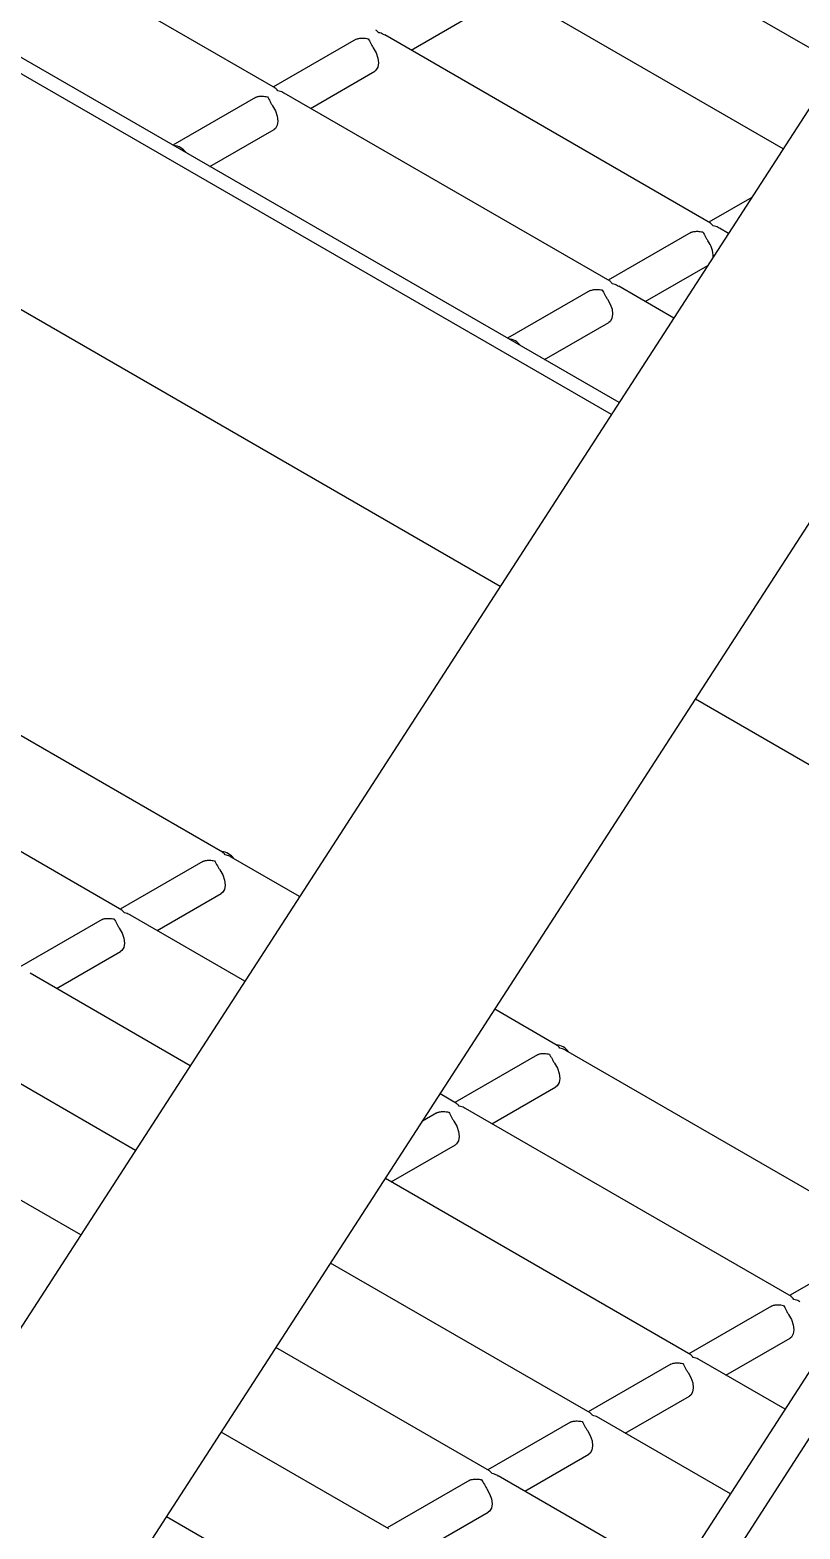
# Model space of a CAD drawing. Header units: millimetres. Extents: x 1293 to 41893, y 1011 to 26911.
# Drawn here: x 5663 to 5773.2, y 19194.6 to 19409.1 of the extents above; entities that cross this region are included whole.
import ezdxf

# ---------------------------------------------------------------- set-up
doc = ezdxf.new("R2010")
doc.units = ezdxf.units.MM
doc.header["$LTSCALE"] = 50

msp = doc.modelspace()

# ---------------------------------------------------------------- linework, layer by layer
at = {"color": 7, "linetype": 'Continuous', "lineweight": 25}
for p, q in [((5973.0051832, 19704.7192473), (5465.037236, 18919.2743192)), ((5466.1902125, 18861.7443073), (5989.9049207, 19671.5376487)), ((5465.037236, 18738.4556), (5974.1581598, 19525.6833169)), ((5465.037236, 18728.9206483), (5967.9846678, 19506.6026094)), ((5747.3070038, 19355.7336641), (5617.9926011, 19430.3852797)), ((5746.2055366, 19354.0305215), (5616.8911339, 19428.6821371)), ((5698.1243079, 19400.7482992), (5651.4781291, 19427.6765651)), ((5778.617165, 19404.1469694), (5742.5629106, 19424.9606474)), ((5770.7896247, 19392.0436431), (5728.1662165, 19416.6496128)), ((5717.5576972, 19406.1517116), (5726.734103, 19411.4491379)), ((5760.4157013, 19381.4103124), (5713.7695225, 19408.3385782)), ((5709.6917906, 19407.7209452), (5697.8689063, 19400.8957394)), ((5709.6917906, 19407.7209452), (5709.8920678, 19407.8058929)), ((5730.2960325, 19329.4304669), (5600.9816299, 19404.0820825)), ((5703.1610031, 19397.840677), (5712.3374089, 19403.1381033)), ((5695.2950966, 19399.4099106), (5683.4722123, 19392.5847048)), ((5695.2950966, 19399.4099106), (5695.4953737, 19399.4948583)), ((5746.0190072, 19373.0992778), (5699.3728284, 19400.0275437)), ((5688.764309, 19389.5296424), (5697.9407149, 19394.8270687)), ((5766.3005787, 19385.1024602), (5760.1602997, 19381.5577526)), ((5757.5864899, 19380.0719238), (5745.7636057, 19373.246718)), ((5757.5864899, 19380.0719238), (5757.7867671, 19380.1568715)), ((5762.9620844, 19379.9403167), (5761.6642218, 19380.6895569)), ((5751.0557024, 19370.1916556), (5759.9947284, 19375.3520454)), ((5743.1897959, 19371.7608893), (5731.3669116, 19364.9356834)), ((5743.1897959, 19371.7608893), (5743.390073, 19371.845837)), ((5755.1345441, 19367.8369904), (5747.2675277, 19372.3785223)), ((5736.6590083, 19361.880621), (5745.8354142, 19367.1780474)), ((5690.5661223, 19291.4125882), (5643.9199435, 19318.340854)), ((5815.4458294, 19280.2745355), (5758.2271723, 19313.3061631)), ((5676.1694282, 19283.1015536), (5629.5232494, 19310.0298195)), ((5687.7369109, 19290.0741996), (5675.9140267, 19283.2489938)), ((5687.7369109, 19290.0741996), (5687.9371881, 19290.1591473)), ((5701.5922821, 19285.0473216), (5691.8146428, 19290.6918326)), ((5681.2061234, 19280.1939314), (5690.3825293, 19285.4913577)), ((5673.3402169, 19281.763165), (5661.5173326, 19274.9379592)), ((5673.3402169, 19281.763165), (5673.540494, 19281.8481127)), ((5693.7647418, 19272.9439953), (5677.4179487, 19282.3807981)), ((5666.8094293, 19271.8828968), (5675.9858352, 19277.1803231)), ((5685.9372015, 19260.840669), (5663.0212547, 19274.0697635)), ((5738.4608216, 19263.7635668), (5729.5234219, 19268.9230178)), ((5678.1096612, 19248.7373426), (5648.6245606, 19265.7587289)), ((5735.6316103, 19262.4251782), (5723.808726, 19255.5999724)), ((5735.6316103, 19262.4251782), (5735.8318874, 19262.5101259)), ((5786.3555209, 19236.1145454), (5739.7093421, 19263.0428113)), ((5729.1008227, 19252.54491), (5738.2772286, 19257.8423363)), ((5670.2821209, 19236.6340163), (5634.2278665, 19257.4476943)), ((5724.0641275, 19255.4525322), (5721.6958816, 19256.8196915)), ((5721.2349162, 19254.1141436), (5719.178301, 19252.926885)), ((5721.2349162, 19254.1141436), (5721.4351933, 19254.1990914)), ((5771.9588268, 19227.8035109), (5725.312648, 19254.7317767)), ((5714.7041286, 19244.2338754), (5723.8805345, 19249.5313017)), ((5757.5621328, 19219.4924763), (5713.8683413, 19244.7163652)), ((5783.5263096, 19234.7761568), (5771.7034253, 19227.950951)), ((5743.1654387, 19211.1814417), (5706.040801, 19232.6130388)), ((5769.1296155, 19226.4651223), (5757.3067312, 19219.6399164)), ((5769.1296155, 19226.4651223), (5769.3298926, 19226.55007)), ((5762.598828, 19216.584854), (5771.7752338, 19221.8822804)), ((5728.7687446, 19202.8704071), (5698.2132607, 19220.5097125)), ((5754.7329214, 19218.1540877), (5742.9100372, 19211.3288819)), ((5754.7329214, 19218.1540877), (5754.9331986, 19218.2390354)), ((5771.0869983, 19211.6847376), (5758.8106533, 19218.7717207)), ((5748.2021339, 19208.2738194), (5757.3785397, 19213.5712458)), ((5740.3362274, 19209.8430531), (5728.5133431, 19203.0178473)), ((5740.3362274, 19209.8430531), (5740.5365045, 19209.9280008)), ((5763.259458, 19199.5814112), (5744.4139592, 19210.4606861)), ((5714.3720506, 19194.5593725), (5690.3857204, 19208.4063862)), ((5733.8054398, 19199.9627849), (5742.9818457, 19205.2602112)), ((5755.4319177, 19187.4780849), (5730.0172652, 19202.1496516)), ((5725.9395333, 19201.5320185), (5714.116649, 19194.7068127)), ((5725.9395333, 19201.5320185), (5726.1398104, 19201.6169662)), ((5699.9753565, 19186.248338), (5682.5581801, 19196.3030599)), ((5719.4087458, 19191.6517503), (5728.5851516, 19196.9491766))]:
    msp.add_line(p, q, dxfattribs=at)
at = {"color": 7, "linetype": 'Continuous', "lineweight": 25, "flags": 128}
for points in [[(5712.1371318, 19406.509845), (5712.5426539, 19405.793936), (5712.8003865, 19405.042782), (5712.8854023, 19404.3290327), (5712.7894787, 19403.7217202), (5712.5218934, 19403.2795822), (5712.3374089, 19403.1381033)], [(5697.7404377, 19398.1988105), (5698.1459598, 19397.4829014), (5698.4036924, 19396.7317474), (5698.4887082, 19396.0179982), (5698.3927847, 19395.4106856), (5698.1251994, 19394.9685476), (5697.9407149, 19394.8270687)], [(5745.6351371, 19370.5497891), (5746.0406591, 19369.8338801), (5746.2983917, 19369.082726), (5746.3834075, 19368.3689768), (5746.287484, 19367.7616643), (5746.0198987, 19367.3195262), (5745.8354142, 19367.1780474)], [(5690.1822521, 19288.8630994), (5690.5877742, 19288.1471904), (5690.8455068, 19287.3960364), (5690.9305226, 19286.6822871), (5690.8345991, 19286.0749746), (5690.5670137, 19285.6328366), (5690.3825293, 19285.4913577)], [(5675.785558, 19280.5520649), (5676.1910801, 19279.8361558), (5676.4488127, 19279.0850018), (5676.5338285, 19278.3712526), (5676.437905, 19277.76394), (5676.1703197, 19277.321802), (5675.9858352, 19277.1803231)], [(5738.0769514, 19261.2140781), (5738.4824735, 19260.498169), (5738.7402061, 19259.747015), (5738.8252219, 19259.0332657), (5738.7292984, 19258.4259532), (5738.461713, 19257.9838152), (5738.2772286, 19257.8423363)], [(5723.6802574, 19252.9030435), (5724.0857795, 19252.1871345), (5724.343512, 19251.4359804), (5724.4285278, 19250.7222312), (5724.3326043, 19250.1149186), (5724.065019, 19249.6727806), (5723.8805345, 19249.5313017)], [(5771.5749567, 19225.2540221), (5771.9804788, 19224.5381131), (5772.2382113, 19223.7869591), (5772.3232271, 19223.0732098), (5772.2273036, 19222.4658973), (5771.9597183, 19222.0237592), (5771.7752338, 19221.8822804)], [(5757.1782626, 19216.9429875), (5757.5837847, 19216.2270785), (5757.8415173, 19215.4759245), (5757.9265331, 19214.7621752), (5757.8306095, 19214.1548627), (5757.5630242, 19213.7127247), (5757.3785397, 19213.5712458)], [(5742.7815685, 19208.6319529), (5743.1870906, 19207.9160439), (5743.4448232, 19207.1648899), (5743.529839, 19206.4511406), (5743.4339155, 19205.8438281), (5743.1663302, 19205.4016901), (5742.9818457, 19205.2602112)], [(5728.3848745, 19200.3209184), (5728.7903966, 19199.6050093), (5729.0481291, 19198.8538553), (5729.1331449, 19198.140106), (5729.0372214, 19197.5327935), (5728.7696361, 19197.0906555), (5728.5851516, 19196.9491766)]]:
    msp.add_lwpolyline(points, dxfattribs=at)
at = {"color": 7, "linetype": 'Continuous', "lineweight": 25}
for centre, radius, start, end in [((5683.3653784, 19390.1038275), 2.4244652, 35.264662608, 84.740713924), ((5757.0503696, 19376.6255872), 3.7263111, 358.995366603, 36.85932297), ((5731.2600777, 19362.4548061), 2.4244652, 35.264662608, 84.740713925), ((5690.2038868, 19289.079151), 2.4244652, 35.264662608, 84.740713925), ((5738.0985861, 19261.4301297), 2.4244652, 35.264662608, 84.740713925)]:
    msp.add_arc(centre, radius, start, end, dxfattribs=at)
for points, knots in [([(5712.8854865, 19408.6699951), (5712.8844876, 19408.6715038), (5712.7682543, 19408.8470778), (5712.6422435, 19408.9478995), (5712.5173155, 19409.0478549)], [0, 0, 0, 0, 0.0085933525, 1, 1, 1, 1]), ([(5713.7578915, 19408.3218341), (5713.7068753, 19408.3579767), (5713.4476596, 19408.5416187), (5713.1303612, 19408.6157268), (5712.8881016, 19408.6694155), (5712.8854865, 19408.6699951)], [0, 0, 0, 0, 0.1951000566, 0.9913114514, 1, 1, 1, 1]), ([(5709.8920678, 19407.8058929), (5709.9564828, 19407.822051), (5710.1677331, 19407.8750416), (5710.6838269, 19407.9120654), (5711.1438522, 19407.8597804), (5711.3861615, 19407.8065379), (5711.3887771, 19407.8059631)], [0, 0, 0, 0, 0.1723614537, 0.5652622384, 0.9953071929, 1, 1, 1, 1]), ([(5711.3887771, 19407.8059631), (5711.3897762, 19407.8044512), (5711.5148333, 19407.6151946), (5711.7009756, 19407.2632791), (5711.9599869, 19406.7794874), (5712.0932567, 19406.5766299), (5712.1371318, 19406.509845)], [0, 0, 0, 0, 0.00469712726, 0.58797300745, 0.86435219951, 1, 1, 1, 1]), ([(5695.4953737, 19399.4948583), (5695.5597888, 19399.5110164), (5695.7710391, 19399.564007), (5696.2871329, 19399.6010309), (5696.7471581, 19399.5487458), (5696.9894674, 19399.4955033), (5696.9920831, 19399.4949286)], [0, 0, 0, 0, 0.1723614537, 0.5652622384, 0.9953071929, 1, 1, 1, 1]), ([(5696.9920831, 19399.4949286), (5696.9930821, 19399.4934167), (5697.1181392, 19399.30416), (5697.3042816, 19398.9522445), (5697.5632929, 19398.4684528), (5697.6965626, 19398.2655953), (5697.7404377, 19398.1988105)], [0, 0, 0, 0, 0.00469712726, 0.58797300745, 0.86435219951, 1, 1, 1, 1]), ([(5698.4887924, 19400.3589605), (5698.4877936, 19400.3604693), (5698.3715603, 19400.5360432), (5698.2455494, 19400.636865), (5698.1206214, 19400.7368203)], [0, 0, 0, 0, 0.0085933525, 1, 1, 1, 1]), ([(5699.3611974, 19400.0107995), (5699.3101812, 19400.0469421), (5699.0509655, 19400.2305841), (5698.7336671, 19400.3046923), (5698.4914075, 19400.3583809), (5698.4887924, 19400.3589605)], [0, 0, 0, 0, 0.1951000566, 0.9913114514, 1, 1, 1, 1]), ([(5757.7867671, 19380.1568715), (5757.8511822, 19380.1730296), (5758.0624325, 19380.2260202), (5758.5785263, 19380.2630441), (5759.0385515, 19380.210759), (5759.2808608, 19380.1575165), (5759.2834764, 19380.1569418)], [0, 0, 0, 0, 0.1723614537, 0.5652622384, 0.9953071929, 1, 1, 1, 1]), ([(5759.2834764, 19380.1569418), (5759.2844755, 19380.1554298), (5759.4095326, 19379.9661732), (5759.5956749, 19379.6142577), (5759.8546862, 19379.130466), (5759.987956, 19378.9276085), (5760.0318311, 19378.8608237)], [0, 0, 0, 0, 0.0046971273, 0.5879730074, 0.8643521995, 1, 1, 1, 1]), ([(5760.7801858, 19381.0209737), (5760.779187, 19381.0224824), (5760.6629536, 19381.1980564), (5760.5369428, 19381.2988782), (5760.4120148, 19381.3988335)], [0, 0, 0, 0, 0.0085933525, 1, 1, 1, 1]), ([(5761.6525908, 19380.6728127), (5761.6015746, 19380.7089553), (5761.3423589, 19380.8925973), (5761.0250605, 19380.9667055), (5760.7828009, 19381.0203941), (5760.7801858, 19381.0209737)], [0, 0, 0, 0, 0.1951000565, 0.9913114514, 1, 1, 1, 1]), ([(5743.390073, 19371.845837), (5743.4544881, 19371.861995), (5743.6657384, 19371.9149857), (5744.1818322, 19371.9520095), (5744.6418574, 19371.8997245), (5744.8841667, 19371.8464819), (5744.8867824, 19371.8459072)], [0, 0, 0, 0, 0.1723614537, 0.5652622384, 0.9953071929, 1, 1, 1, 1]), ([(5744.8867824, 19371.8459072), (5744.8877814, 19371.8443953), (5745.0128385, 19371.6551386), (5745.1989809, 19371.3032231), (5745.4579922, 19370.8194314), (5745.5912619, 19370.6165739), (5745.6351371, 19370.5497891)], [0, 0, 0, 0, 0.0046971273, 0.5879730074, 0.8643521995, 1, 1, 1, 1]), ([(5746.3834917, 19372.7099391), (5746.3824929, 19372.7114479), (5746.2662596, 19372.8870218), (5746.1402487, 19372.9878436), (5746.0153207, 19373.0877989)], [0, 0, 0, 0, 0.0085933525, 1, 1, 1, 1]), ([(5747.2558968, 19372.3617781), (5747.2048805, 19372.3979207), (5746.9456649, 19372.5815627), (5746.6283665, 19372.6556709), (5746.3861068, 19372.7093596), (5746.3834917, 19372.7099391)], [0, 0, 0, 0, 0.1951000565, 0.9913114514, 1, 1, 1, 1]), ([(5687.9371881, 19290.1591473), (5688.0016032, 19290.1753054), (5688.2128535, 19290.228296), (5688.7289472, 19290.2653198), (5689.1889725, 19290.2130348), (5689.4312818, 19290.1597923), (5689.4338974, 19290.1592175)], [0, 0, 0, 0, 0.1723614537, 0.5652622384, 0.9953071929, 1, 1, 1, 1]), ([(5689.4338974, 19290.1592175), (5689.4348965, 19290.1577056), (5689.5599536, 19289.968449), (5689.7460959, 19289.6165335), (5690.0051072, 19289.1327418), (5690.138377, 19288.9298843), (5690.1822521, 19288.8630994)], [0, 0, 0, 0, 0.0046971273, 0.5879730075, 0.8643521995, 1, 1, 1, 1]), ([(5690.9306068, 19291.0232495), (5690.929608, 19291.0247582), (5690.8133746, 19291.2003322), (5690.6873638, 19291.3011539), (5690.5624358, 19291.4011093)], [0, 0, 0, 0, 0.0085933525, 1, 1, 1, 1]), ([(5691.8030118, 19290.6750885), (5691.7519956, 19290.7112311), (5691.4927799, 19290.8948731), (5691.1754815, 19290.9689812), (5690.9332219, 19291.0226699), (5690.9306068, 19291.0232495)], [0, 0, 0, 0, 0.1951000566, 0.9913114514, 1, 1, 1, 1]), ([(5673.540494, 19281.8481127), (5673.6049091, 19281.8642708), (5673.8161594, 19281.9172614), (5674.3322532, 19281.9542853), (5674.7922784, 19281.9020002), (5675.0345877, 19281.8487577), (5675.0372034, 19281.848183)], [0, 0, 0, 0, 0.1723614537, 0.5652622384, 0.9953071929, 1, 1, 1, 1]), ([(5675.0372034, 19281.848183), (5675.0382024, 19281.8466711), (5675.1632595, 19281.6574144), (5675.3494019, 19281.3054989), (5675.6084132, 19280.8217072), (5675.7416829, 19280.6188497), (5675.785558, 19280.5520649)], [0, 0, 0, 0, 0.0046971273, 0.5879730075, 0.8643521995, 1, 1, 1, 1]), ([(5676.5339127, 19282.7122149), (5676.5329139, 19282.7137236), (5676.4166806, 19282.8892976), (5676.2906697, 19282.9901194), (5676.1657417, 19283.0900747)], [0, 0, 0, 0, 0.0085933525, 1, 1, 1, 1]), ([(5677.4063178, 19282.3640539), (5677.3553015, 19282.4001965), (5677.0960858, 19282.5838385), (5676.7787874, 19282.6579467), (5676.5365278, 19282.7116353), (5676.5339127, 19282.7122149)], [0, 0, 0, 0, 0.1951000566, 0.9913114514, 1, 1, 1, 1]), ([(5735.8318874, 19262.5101259), (5735.8963025, 19262.526284), (5736.1075528, 19262.5792746), (5736.6236466, 19262.6162985), (5737.0836718, 19262.5640134), (5737.3259811, 19262.5107709), (5737.3285967, 19262.5101962)], [0, 0, 0, 0, 0.1723614537, 0.5652622384, 0.9953071929, 1, 1, 1, 1]), ([(5737.3285967, 19262.5101962), (5737.3295958, 19262.5086842), (5737.4546529, 19262.3194276), (5737.6407952, 19261.9675121), (5737.8998066, 19261.4837204), (5738.0330763, 19261.2808629), (5738.0769514, 19261.2140781)], [0, 0, 0, 0, 0.0046971273, 0.5879730074, 0.8643521995, 1, 1, 1, 1]), ([(5738.8253061, 19263.3742281), (5738.8243073, 19263.3757368), (5738.708074, 19263.5513108), (5738.5820631, 19263.6521325), (5738.4571351, 19263.7520879)], [0, 0, 0, 0, 0.0085933525, 1, 1, 1, 1]), ([(5739.6977111, 19263.0260671), (5739.6466949, 19263.0622097), (5739.3874792, 19263.2458517), (5739.0701808, 19263.3199599), (5738.8279212, 19263.3736485), (5738.8253061, 19263.3742281)], [0, 0, 0, 0, 0.1951000565, 0.9913114514, 1, 1, 1, 1]), ([(5721.4351933, 19254.1990914), (5721.4996084, 19254.2152494), (5721.7108587, 19254.2682401), (5722.2269525, 19254.3052639), (5722.6869778, 19254.2529789), (5722.9292871, 19254.1997363), (5722.9319027, 19254.1991616)], [0, 0, 0, 0, 0.17236145371, 0.5652622384, 0.99530719289, 1, 1, 1, 1]), ([(5722.9319027, 19254.1991616), (5722.9329017, 19254.1976497), (5723.0579589, 19254.008393), (5723.2441012, 19253.6564775), (5723.5031125, 19253.1726858), (5723.6363822, 19252.9698283), (5723.6802574, 19252.9030435)], [0, 0, 0, 0, 0.0046971273, 0.5879730074, 0.8643521995, 1, 1, 1, 1]), ([(5724.428612, 19255.0631935), (5724.4276132, 19255.0647023), (5724.3113799, 19255.2402762), (5724.185369, 19255.341098), (5724.060441, 19255.4410533)], [0, 0, 0, 0, 0.0085933525, 1, 1, 1, 1]), ([(5725.3010171, 19254.7150325), (5725.2500008, 19254.7511751), (5724.9907852, 19254.9348171), (5724.6734868, 19255.0089253), (5724.4312271, 19255.0626139), (5724.428612, 19255.0631935)], [0, 0, 0, 0, 0.19510005654, 0.99131145138, 1, 1, 1, 1]), ([(5772.3233113, 19227.4141721), (5772.3223125, 19227.4156809), (5772.2060792, 19227.5912548), (5772.0800683, 19227.6920766), (5771.9551403, 19227.792032)], [0, 0, 0, 0, 0.0085933525, 1, 1, 1, 1]), ([(5769.3298926, 19226.55007), (5769.3943077, 19226.566228), (5769.605558, 19226.6192187), (5770.1216518, 19226.6562425), (5770.5816771, 19226.6039575), (5770.8239864, 19226.5507149), (5770.826602, 19226.5501402)], [0, 0, 0, 0, 0.1723614537, 0.5652622384, 0.9953071929, 1, 1, 1, 1]), ([(5770.826602, 19226.5501402), (5770.827601, 19226.5486283), (5770.9526582, 19226.3593716), (5771.1388005, 19226.0074561), (5771.3978118, 19225.5236644), (5771.5310815, 19225.320807), (5771.5749567, 19225.2540221)], [0, 0, 0, 0, 0.0046971273, 0.5879730075, 0.8643521995, 1, 1, 1, 1]), ([(5773.1957164, 19227.0660112), (5773.1447001, 19227.1021537), (5772.8854845, 19227.2857957), (5772.5681861, 19227.3599039), (5772.3259264, 19227.4135926), (5772.3233113, 19227.4141721)], [0, 0, 0, 0, 0.1951000566, 0.9913114514, 1, 1, 1, 1]), ([(5757.9266173, 19219.1031375), (5757.9256184, 19219.1046463), (5757.8093851, 19219.2802202), (5757.6833743, 19219.381042), (5757.5584463, 19219.4809974)], [0, 0, 0, 0, 0.0085933525, 1, 1, 1, 1]), ([(5754.9331986, 19218.2390354), (5754.9976136, 19218.2551935), (5755.2088639, 19218.3081841), (5755.7249577, 19218.3452079), (5756.184983, 19218.2929229), (5756.4272923, 19218.2396803), (5756.4299079, 19218.2391056)], [0, 0, 0, 0, 0.1723614537, 0.5652622384, 0.9953071929, 1, 1, 1, 1]), ([(5756.4299079, 19218.2391056), (5756.430907, 19218.2375937), (5756.5559641, 19218.048337), (5756.7421064, 19217.6964215), (5757.0011177, 19217.2126298), (5757.1343875, 19217.0097724), (5757.1782626, 19216.9429875)], [0, 0, 0, 0, 0.0046971273, 0.5879730075, 0.8643521995, 1, 1, 1, 1]), ([(5758.7990223, 19218.7549766), (5758.7480061, 19218.7911192), (5758.4887904, 19218.9747611), (5758.171492, 19219.0488693), (5757.9292324, 19219.102558), (5757.9266173, 19219.1031375)], [0, 0, 0, 0, 0.19510005661, 0.99131145138, 1, 1, 1, 1]), ([(5743.5299232, 19210.792103), (5743.5289244, 19210.7936117), (5743.4126911, 19210.9691857), (5743.2866802, 19211.0700074), (5743.1617522, 19211.1699628)], [0, 0, 0, 0, 0.0085933525, 1, 1, 1, 1]), ([(5744.4023283, 19210.443942), (5744.351312, 19210.4800846), (5744.0920963, 19210.6637266), (5743.7747979, 19210.7378347), (5743.5325383, 19210.7915234), (5743.5299232, 19210.792103)], [0, 0, 0, 0, 0.1951000566, 0.9913114514, 1, 1, 1, 1]), ([(5740.5365045, 19209.9280008), (5740.6009196, 19209.9441589), (5740.8121699, 19209.9971495), (5741.3282637, 19210.0341733), (5741.7882889, 19209.9818883), (5742.0305982, 19209.9286458), (5742.0332139, 19209.928071)], [0, 0, 0, 0, 0.1723614537, 0.5652622384, 0.9953071929, 1, 1, 1, 1]), ([(5742.0332139, 19209.928071), (5742.0342129, 19209.9265591), (5742.15927, 19209.7373024), (5742.3454124, 19209.385387), (5742.6044237, 19208.9015953), (5742.7376934, 19208.6987378), (5742.7815685, 19208.6319529)], [0, 0, 0, 0, 0.0046971273, 0.5879730075, 0.8643521995, 1, 1, 1, 1]), ([(5729.1332292, 19202.4810684), (5729.1322303, 19202.4825771), (5729.015997, 19202.6581511), (5728.8899861, 19202.7589728), (5728.7650581, 19202.8589282)], [0, 0, 0, 0, 0.0085933525, 1, 1, 1, 1]), ([(5730.0056342, 19202.1329074), (5729.9546179, 19202.16905), (5729.6954023, 19202.352692), (5729.3781039, 19202.4268002), (5729.1358442, 19202.4804888), (5729.1332292, 19202.4810684)], [0, 0, 0, 0, 0.19510005661, 0.99131145138, 1, 1, 1, 1]), ([(5726.1398104, 19201.6169662), (5726.2042255, 19201.6331243), (5726.4154758, 19201.6861149), (5726.9315696, 19201.7231388), (5727.3915949, 19201.6708537), (5727.6339042, 19201.6176112), (5727.6365198, 19201.6170365)], [0, 0, 0, 0, 0.1723614537, 0.5652622384, 0.9953071929, 1, 1, 1, 1]), ([(5727.6365198, 19201.6170365), (5727.6375188, 19201.6155245), (5727.762576, 19201.4262679), (5727.9487183, 19201.0743524), (5728.2077296, 19200.5905607), (5728.3409993, 19200.3877032), (5728.3848745, 19200.3209184)], [0, 0, 0, 0, 0.0046971273, 0.5879730075, 0.8643521995, 1, 1, 1, 1])]:
    msp.add_open_spline(points, degree=3, knots=knots, dxfattribs=at)

doc.saveas('drawing.dxf')
